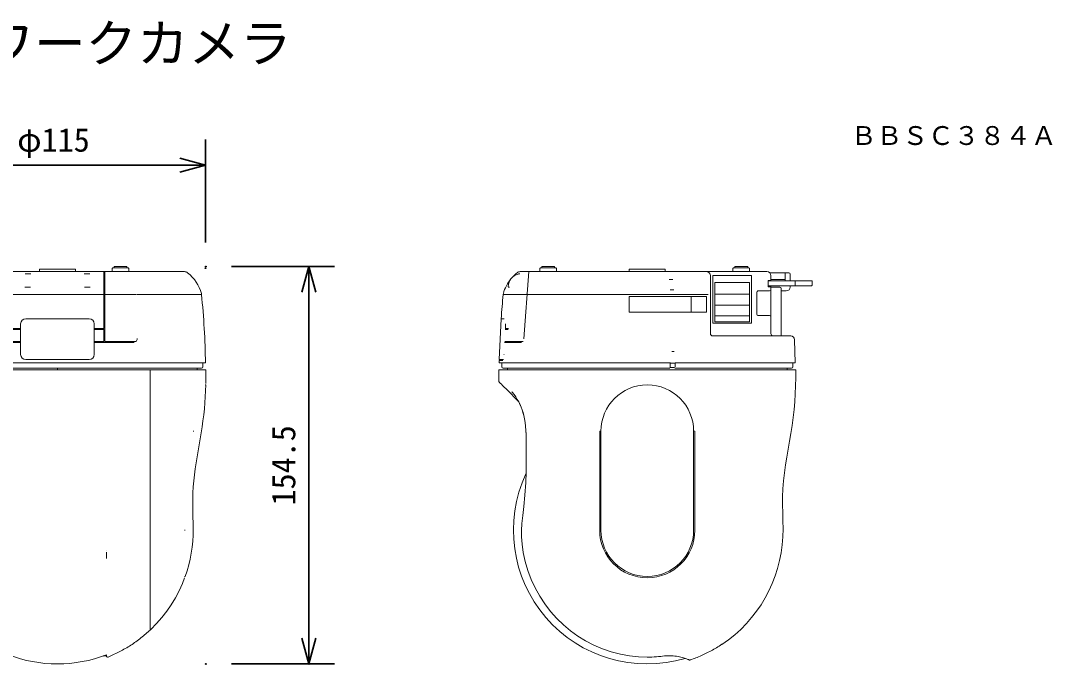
# Model space of a CAD drawing. Units: millimetres, scale not verified. Extents: x -62 to 62, y -56 to 57.
# Drawn here: x -20.5 to 59.6, y 6.7 to 56.7 of the extents above; entities that cross this region are included whole.
import ezdxf
from ezdxf.enums import TextEntityAlignment as Align

# ---------------------------------------------------------------- set-up
doc = ezdxf.new("R2010")
doc.units = ezdxf.units.MM
doc.header["$LTSCALE"] = 0.125
doc.header["$PDMODE"] = 32
doc.header["$PDSIZE"] = 0.0625
for name, color, linetype, lineweight in [('0-0_0', 7, 'Continuous', 35), ('0-5_GAIKEI', 7, 'Continuous', 18), ('0-6_SUNPO', 7, 'Continuous', 35)]:
    doc.layers.add(name, color=color, linetype=linetype, lineweight=lineweight)
for name, color, linetype in [('0-2_MOJI1', 7, 'Continuous'), ('0-3_TOUROKU', 7, 'Continuous'), ('0-4_Defpoints', 7, 'Continuous')]:
    doc.layers.add(name, color=color, linetype=linetype)
doc.styles.add('ＭＳ ゴシック', font='')
doc.styles.get('ＭＳ ゴシック').set_extended_font_data('MS Gothic')

# ---------------------------------------------------------------- blocks, each defined once
blk = doc.blocks.new('_OPEN30')
at = {"layer": '0-0_0'}
blk.add_line((0, 0), (-1, 0), dxfattribs=at)
blk.add_lwpolyline([(-1, 0.26795), (0, 0), (-1, -0.26795)], dxfattribs=at)
blk = doc.blocks.new('D4')
at = {"layer": '0-4_Defpoints'}
for p in [(-14.7023, 28.622), (-14.7023, -2.278), (-6.7023, -2.278)]:
    blk.add_point(p, dxfattribs=at)
at = {"layer": '0-6_SUNPO'}
for p, q in [((-12.7023, 28.622), (-4.7023, 28.622)), ((-6.7023, 26.622), (-6.7023, -0.278)), ((-12.7023, -2.278), (-4.7023, -2.278))]:
    blk.add_line(p, q, dxfattribs=at)
at = {"layer": '0-6_SUNPO', "xscale": 2, "yscale": 2}
for p, rotation in [((-6.7023, 28.622), 90), ((-6.7023, -2.278), 270)]:
    blk.add_blockref('_OPEN30', p, dxfattribs=dict(at, rotation=rotation))
at = {"layer": '0-6_SUNPO', "style": 'ＭＳ ゴシック'}
blk.add_text('154.5', height=1.833, rotation=90, dxfattribs=at).set_placement((-7.2023, 10.047), align=Align.BOTTOM_LEFT)
blk = doc.blocks.new('D3')
at = {"layer": '0-4_Defpoints'}
for p in [(-37.735, 36.4989), (-37.735, 28.4989), (-14.735, 28.4989)]:
    blk.add_point(p, dxfattribs=at)
at = {"layer": '0-6_SUNPO'}
for p, q in [((-37.735, 30.4989), (-37.735, 38.4989)), ((-14.735, 30.4989), (-14.735, 38.4989)), ((-16.735, 36.4989), (-35.735, 36.4989))]:
    blk.add_line(p, q, dxfattribs=at)
at = {"layer": '0-6_SUNPO', "xscale": 2, "yscale": 2, "rotation": 180}
blk.add_blockref('_OPEN30', (-37.735, 36.4989), dxfattribs=at)
at = {"layer": '0-6_SUNPO', "xscale": 2, "yscale": 2}
blk.add_blockref('_OPEN30', (-14.735, 36.4989), dxfattribs=at)
at = {"layer": '0-6_SUNPO', "style": 'ＭＳ ゴシック'}
blk.add_text('φ115', height=1.833, dxfattribs=at).set_placement((-29.36, 36.9989), align=Align.BOTTOM_LEFT)

msp = doc.modelspace()

# ---------------------------------------------------------------- linework, layer by layer
at = {"layer": '0-5_GAIKEI'}
for p, q in [((-7.8078, 37.2246), (-21.2723, 37.2246)), ((-19.0762, 37.2246), (-19.0762, 37.4246)), ((-19.0761, 37.4246), (-16.2763, 37.4246)), ((-16.2762, 37.2246), (-16.2762, 37.4246)), ((-13.4262, 37.2246), (-13.4262, 37.4646)), ((-13.3662, 37.5246), (-12.1862, 37.5246)), ((-13.2762, 37.6246), (-12.2762, 37.6246)), ((-13.2762, 37.5246), (-13.2762, 37.6246)), ((-12.2762, 37.5246), (-12.2762, 37.6246)), ((-12.1262, 37.2246), (-12.1262, 37.4646)), ((37.4552, 37.2246), (18.2868, 37.2246)), ((18.9178, 37.2175), (18.9393, 37.2175)), ((19.8052, 37.2246), (19.8052, 37.4646)), ((19.8652, 37.5246), (21.0452, 37.5246)), ((19.9552, 37.6246), (20.9552, 37.6246)), ((19.9552, 37.5246), (19.9552, 37.6246)), ((20.9552, 37.5246), (20.9552, 37.6246)), ((21.1052, 37.2246), (21.1052, 37.4646)), ((26.7552, 37.4246), (29.5552, 37.4246)), ((26.7552, 37.2246), (26.7552, 37.4246)), ((29.5552, 37.2246), (29.5552, 37.4246)), ((33.0552, 32.4246), (33.0552, 36.9246)), ((34.8052, 37.2246), (34.8052, 37.4646)), ((34.8652, 37.5246), (36.0452, 37.5246)), ((34.9552, 37.6246), (35.9552, 37.6246)), ((34.9552, 37.5246), (34.9552, 37.6246)), ((35.9552, 37.5246), (35.9552, 37.6246)), ((36.1052, 37.2246), (36.1052, 37.4646)), ((39.1553, 37.1246), (37.6788, 37.1246)), ((37.7552, 36.9246), (37.7552, 36.5246)), ((38.8752, 36.5246), (38.8752, 37.1246)), ((39.2552, 36.5246), (39.2552, 37.0246)), ((37.7552, 36.5446), (37.5552, 36.5446)), ((37.5552, 36.5446), (37.5552, 36.0446)), ((37.5552, 36.5246), (40.9552, 36.5246)), ((40.9152, 36.1246), (37.5552, 36.1246)), ((37.7552, 36.6246), (38.8752, 36.6246)), ((37.7552, 36.1246), (37.7552, 32.4246)), ((39.2552, 36.0246), (39.2552, 36.1246)), ((39.6353, 36.1646), (39.6353, 36.5246)), ((40.9552, 36.1646), (40.9552, 36.5246)), ((-6.4954, 35.5144), (-6.485, 35.4561)), ((37.7552, 36.0446), (37.5552, 36.0446)), ((37.7552, 36.0246), (38.4552, 36.0246)), ((38.5552, 32.2246), (38.5552, 35.9246)), ((38.5552, 35.7246), (38.9552, 35.7246)), ((16.6552, 30.3846), (16.7999, 33.5646)), ((33.2552, 32.2246), (39.3039, 32.2246)), ((39.6036, 31.9377), (39.6552, 30.1246)), ((-6.1763, 30.1246), (-29.1762, 30.1246)), ((-28.8699, 29.7246), (-6.478, 29.7246)), ((-17.6762, 29.7246), (-17.6762, 29.6046)), ((-6.8162, 29.7246), (-6.8162, 29.6046)), ((-6.3762, 29.8246), (-6.3762, 30.1246)), ((-6.3517, 30.1046), (-6.3762, 30.1046)), ((16.6552, 30.1246), (16.6582, 30.3246)), ((29.9549, 30.1246), (16.6552, 30.1246)), ((16.8552, 29.8246), (16.8552, 30.1246)), ((16.9633, 29.7246), (29.9028, 29.7246)), ((17.2952, 29.7246), (17.2952, 29.6046)), ((30.2967, 29.7246), (39.3529, 29.7246)), ((39.6551, 30.1246), (30.3251, 30.1246)), ((39.0152, 29.7246), (39.0152, 29.6046)), ((39.4552, 29.8246), (39.4552, 30.1246)), ((-6.1362, 29.6046), (-29.2162, 29.6046)), ((39.6952, 29.6046), (16.6152, 29.6046)), ((16.6152, 29.6046), (16.622, 28.9428)), ((16.622, 28.9428), (16.6262, 28.7032)), ((39.6952, 29.6046), (39.689, 28.9825)), ((-6.1855, 28.4246), (-6.1549, 28.4246)), ((16.6544, 28.6372), (16.6568, 28.6347)), ((16.6552, 28.6364), (16.6574, 28.6341)), ((16.6574, 28.6341), (16.6587, 28.6328)), ((16.658, 28.6336), (16.6587, 28.6328)), ((17.5474, 27.7438), (17.6231, 27.6681)), ((17.6228, 27.6684), (17.7708, 27.5203)), ((17.6344, 27.8899), (17.6457, 27.8759)), ((17.7705, 27.5206), (17.8432, 27.4479)), ((17.8429, 27.4481), (17.9145, 27.3764)), ((17.9143, 27.3767), (18.0544, 27.2364)), ((18.0542, 27.2366), (18.1214, 27.1693)), ((-7.7941, 13.5246), (-7.7572, 13.5246)), ((35.8513, 9.8608), (35.4153, 9.4169)), ((-10.4162, 9.4169), (-10.4761, 9.3598)), ((34.9542, 8.9997), (34.4675, 8.6105)), ((35.4153, 9.4169), (34.9542, 8.9997)), ((-11.5775, 8.4547), (-11.3798, 8.5986)), ((34.4675, 8.6105), (33.9552, 8.2506)), ((-13.8778, 7.3642), (-13.8762, 7.3642)), ((-13.8762, 7.4437), (-13.8762, 7.3677)), ((-13.8762, 7.4437), (-13.8762, 7.3925)), ((-12.9339, 7.6353), (-13.0412, 7.5811)), ((28.1552, 7.2629), (28.1552, 7.2553)), ((31.0896, 7.1589), (31.1289, 7.1459)), ((31.1997, 7.1211), (31.2616, 7.0984)), ((31.1998, 7.1211), (31.2617, 7.0984))]:
    msp.add_line(p, q, dxfattribs=at)
at = {"layer": '0-5_GAIKEI', "color": 1}
for p, q in [((-19.7554, 37.0501), (-20.1952, 37.0501)), ((-15.1573, 37.0501), (-15.5971, 37.0501)), ((-14.0762, 32.8046), (-14.0762, 37.2238)), ((-13.9962, 37.2175), (-13.9962, 31.8046)), ((18.1204, 37.0375), (18.1188, 37.0372)), ((18.1194, 37.0374), (18.1188, 37.0372)), ((18.2456, 37.0501), (18.144, 37.0501)), ((18.9398, 37.2246), (18.574, 31.9933)), ((33.2552, 36.9246), (33.2552, 33.2246)), ((36.2552, 36.9246), (33.2552, 36.9246)), ((36.2552, 33.2246), (36.2552, 36.9246)), ((17.3728, 36.2587), (17.3612, 36.1847)), ((17.3901, 36.3316), (17.3728, 36.2587)), ((29.8643, 36.6261), (30.1382, 36.6261)), ((33.4052, 36.3846), (33.4052, 33.3246)), ((36.1052, 36.3846), (33.4052, 36.3846)), ((36.1052, 33.3246), (36.1052, 36.3846)), ((-21.26, 35.4561), (-14.0762, 35.4561)), ((-20.2159, 36.0118), (-19.7725, 36.0118)), ((-15.58, 36.0118), (-15.1365, 36.0118)), ((-14.0762, 35.5045), (-13.9962, 35.5045)), ((-14.0762, 35.452), (-13.9962, 35.452)), ((-11.57, 35.4561), (-13.9962, 35.4561)), ((-6.485, 35.4561), (-11.5098, 35.4561)), ((16.964, 35.4561), (17.5588, 35.4561)), ((17.351, 36.0118), (17.4466, 36.0118)), ((18.7767, 35.4561), (17.5863, 35.4561)), ((18.7782, 35.4723), (18.8173, 35.4723)), ((32.8812, 35.4561), (18.8161, 35.4561)), ((26.7552, 34.0816), (26.7552, 35.2816)), ((26.7552, 35.2816), (32.7552, 35.2816)), ((30.218, 35.812), (29.9429, 35.812)), ((31.5552, 35.2816), (31.5552, 34.0816)), ((32.7552, 35.2816), (32.7552, 34.0816)), ((36.1052, 35.4646), (33.4052, 35.4646)), ((36.6552, 33.9246), (36.6552, 35.6246)), ((36.7552, 35.7246), (37.6552, 35.7246)), ((33.0552, 34.7446), (33.0593, 34.7446)), ((36.1052, 34.6246), (33.4052, 34.6246)), ((32.7552, 34.0816), (26.7552, 34.0816)), ((36.1052, 33.7846), (33.4052, 33.7846)), ((37.6552, 33.8246), (36.7552, 33.8246)), ((-20.5362, 33.1646), (-20.5362, 30.7846)), ((-15.2162, 33.5646), (-20.1362, 33.5646)), ((-14.8162, 30.7846), (-14.8162, 33.1646)), ((17.0291, 33.5646), (16.7999, 33.5646)), ((17.1261, 33.1646), (17.1261, 32.8095)), ((36.2552, 33.2246), (33.2552, 33.2246)), ((33.4052, 33.3246), (36.1052, 33.3246)), ((-20.5362, 32.8046), (-21.2762, 32.8046)), ((-20.5362, 32.7246), (-21.2762, 32.7246)), ((-14.0762, 32.8046), (-14.8162, 32.8046)), ((-14.0762, 32.7246), (-14.8162, 32.7246)), ((-14.0762, 31.8046), (-14.0762, 32.7246)), ((17.3561, 32.7246), (17.121, 32.7246)), ((17.3616, 32.8046), (17.1258, 32.8046)), ((17.1261, 32.7246), (17.1261, 32.8046)), ((-20.5362, 31.7246), (-23.6444, 31.7246)), ((-20.5362, 31.8046), (-21.2762, 31.8046)), ((-14.0762, 31.8046), (-14.8162, 31.8046)), ((-11.708, 31.7246), (-14.8162, 31.7246)), ((-11.5698, 31.8046), (-13.9962, 31.8046)), ((18.3751, 31.7246), (17.071, 31.7246)), ((18.5098, 31.8046), (17.0744, 31.8046)), ((17.0399, 30.7846), (17.0198, 30.7846)), ((30.2473, 31.0246), (30.0504, 31.0246)), ((-15.2162, 30.3846), (-20.1362, 30.3846)), ((16.9823, 30.3846), (16.6552, 30.3846)), ((16.6582, 30.3246), (16.9333, 30.3246)), ((16.9003, 30.3246), (16.9003, 30.3846)), ((30.2808, 29.7646), (29.9193, 29.7646)), ((29.9202, 29.8246), (29.9202, 30.1246)), ((30.3238, 30.1046), (29.9367, 30.1046)), ((30.3141, 29.8246), (30.3141, 30.1046)), ((-10.4762, 29.6046), (-10.4762, 9.3597)), ((-7.0848, 24.8246), (-7.1193, 24.8246)), ((24.4552, 24.8246), (24.5553, 24.8467)), ((24.4552, 17.1246), (24.4552, 24.8246)), ((24.5552, 24.8246), (24.5552, 17.1246)), ((31.8552, 24.8246), (31.7551, 24.8467)), ((31.7552, 17.1246), (31.7552, 24.8246)), ((31.8552, 24.8246), (31.8552, 17.1246)), ((-7.7582, 17.1246), (-7.795, 17.1246)), ((-13.8763, 15.4074), (-13.8762, 14.9268)), ((-13.8762, 15.5696), (-13.8762, 15.5654)), ((-13.8762, 15.4088), (-13.8762, 15.4077))]:
    msp.add_line(p, q, dxfattribs=at)
for points in [[(18.1188, 37.0372), (18.049, 37.017), (17.9764, 36.99), (17.9062, 36.9578), (17.8389, 36.9205), (17.7747, 36.8784), (17.714, 36.8317), (17.6573, 36.7807), (17.6047, 36.7257), (17.5565, 36.667), (17.513, 36.6051), (17.4745, 36.5402), (17.441, 36.4727), (17.4129, 36.4031), (17.3901, 36.3316)], [(18.1238, 37.0388), (18.1244, 37.0391), (18.1244, 37.0391), (18.1235, 37.0387), (18.1218, 37.0381), (18.1194, 37.0374)], [(18.1244, 37.0391), (18.1244, 37.0391), (18.1235, 37.0387)], [(17.3612, 36.1847), (17.3552, 36.1102), (17.3547, 36.0434)], [(17.3547, 36.0434), (17.3547, 36.0429), (17.3547, 36.041), (17.3546, 36.04), (17.3546, 36.0398)]]:
    msp.add_lwpolyline(points, dxfattribs=at)
at = {"layer": '0-5_GAIKEI'}
for points in [[(-6.1362, 29.6046), (-6.1424, 28.9825), (-6.1513, 28.5207)], [(39.689, 28.9825), (39.6759, 28.3604), (39.6527, 27.7386), (39.6163, 27.1175), (39.5637, 26.4975), (39.4934, 25.8793), (39.4088, 25.2629), (39.3133, 24.6481), (39.2084, 24.0348), (39.1002, 23.4221), (38.9954, 22.8088), (38.8976, 22.1943), (38.8117, 21.5781), (38.7436, 20.9596), (38.6965, 20.3392), (38.6713, 19.7175), (38.6667, 19.0953), (38.6782, 18.4732), (38.6971, 17.8513), (38.7068, 17.2291), (38.6924, 16.607), (38.6432, 15.9867), (38.5572, 15.3703), (38.4357, 14.7599), (38.2794, 14.1576), (38.0887, 13.5652), (37.864, 12.9848), (37.6062, 12.4183), (37.3161, 11.8677), (36.9946, 11.3348), (36.6426, 10.8215), (36.261, 10.3296), (35.8513, 9.8608)], [(-6.1537, 28.4208), (-6.1689, 27.956), (-6.1918, 27.4865), (-6.2225, 27.0174), (-6.2626, 26.5491), (-6.3132, 26.0818), (-6.3727, 25.6155), (-6.4393, 25.1502), (-6.512, 24.6858), (-6.5902, 24.2224), (-6.6717, 23.7595), (-6.7531, 23.2965), (-6.832, 22.8332), (-6.907, 22.3692), (-6.9762, 21.9042), (-7.0369, 21.4381), (-7.0868, 20.9707), (-7.1248, 20.5022), (-7.1501, 20.0328), (-7.1631, 19.5629), (-7.1647, 19.0929), (-7.1571, 18.6229), (-7.1435, 18.1531), (-7.1301, 17.6832), (-7.1246, 17.2131), (-7.1332, 16.7431), (-7.1608, 16.2739), (-7.2096, 15.8062), (-7.2792, 15.3412), (-7.369, 14.8797), (-7.4788, 14.4225), (-7.6082, 13.9705), (-7.7572, 13.5246)], [(16.6262, 28.7048), (16.6273, 28.6919), (16.6302, 28.6788), (16.6344, 28.6671), (16.6392, 28.6574), (16.6434, 28.6507), (16.6544, 28.6372)], [(16.6579, 28.6336), (16.7345, 28.557), (16.8208, 28.4707), (16.906, 28.3855), (16.99, 28.3015), (17.0729, 28.2185), (17.1547, 28.1367), (17.2354, 28.056), (17.315, 27.9764), (17.471, 27.8203), (17.5474, 27.7438)], [(17.6346, 27.8897), (17.6599, 27.8583), (17.7987, 27.676), (17.9286, 27.4883), (18.0499, 27.2956), (18.1617, 27.0981), (18.2629, 26.8962), (18.3523, 26.6916), (18.4294, 26.4847), (18.4976, 26.2698), (18.5596, 26.0376), (18.6151, 25.7834), (18.6614, 25.5078), (18.6969, 25.2118), (18.7215, 24.8949), (18.7379, 24.5549), (18.7495, 24.1877), (18.7559, 23.7879), (18.7563, 23.3476), (18.752, 22.8546), (18.747, 22.2894), (18.7402, 21.6255), (18.7173, 20.8271), (18.6509, 19.8363), (18.5617, 18.977), (18.4764, 18.2631), (18.4115, 17.6506), (18.3789, 17.111), (18.3796, 16.6159), (18.4205, 16.0491), (18.5156, 15.3936), (18.6701, 14.6845), (18.8779, 13.981), (19.1354, 13.2973), (19.4419, 12.6348), (19.796, 11.9965), (20.1942, 11.3882), (20.634, 10.8131), (21.1138, 10.2729), (21.6334, 9.7679)], [(18.1212, 27.1695), (18.1641, 27.0935), (18.2656, 26.8905), (18.3549, 26.6851), (18.4316, 26.4783), (18.4994, 26.2637), (18.5612, 26.0313), (18.6165, 25.7763), (18.6625, 25.4999), (18.6977, 25.2032), (18.7221, 24.8855), (18.7383, 24.5446), (18.7498, 24.1763), (18.756, 23.7753), (18.7563, 23.3334), (18.7519, 22.8381), (18.7469, 22.2699), (18.7399, 21.602), (18.7366, 21.4911)], [(-7.7937, 13.4246), (-7.9674, 12.9848), (-8.2252, 12.4183), (-8.5153, 11.8677), (-8.8368, 11.3348), (-9.1889, 10.8215), (-9.5705, 10.3296), (-9.9802, 9.8608), (-10.4162, 9.4169)], [(21.6334, 9.7679), (22.1857, 9.3046), (22.7607, 8.8901), (23.3583, 8.5235), (23.9924, 8.1968), (24.6656, 7.9101), (25.3612, 7.672), (26.0641, 7.4874), (26.7648, 7.3573), (27.4661, 7.2802), (28.1552, 7.2553)], [(-10.4762, 9.3597), (-10.5394, 9.3005), (-10.6289, 9.2182), (-10.7193, 9.137), (-10.8107, 9.0569), (-10.9031, 8.9778), (-10.9965, 8.8998), (-11.0908, 8.8229), (-11.1862, 8.747), (-11.2825, 8.6723), (-11.3798, 8.5986)], [(-11.5775, 8.4547), (-11.6778, 8.3845), (-11.7789, 8.3154), (-11.8809, 8.2475), (-11.9837, 8.1807), (-12.0872, 8.1152), (-12.1914, 8.0508), (-12.2961, 7.9877), (-12.4014, 7.9258), (-12.5072, 7.8652), (-12.6134, 7.8058), (-12.7199, 7.7477), (-12.8268, 7.6908), (-12.9339, 7.6353)], [(33.9585, 8.2527), (33.8477, 8.1807), (33.7442, 8.1152), (33.6401, 8.0508), (33.5353, 7.9877), (33.43, 7.9258), (33.3243, 7.8652), (33.2181, 7.8058), (33.1115, 7.7477), (33.0046, 7.6908), (32.8975, 7.6353), (32.7902, 7.5811), (32.6828, 7.5282), (32.5752, 7.4766), (32.4676, 7.4264), (32.3598, 7.3775), (32.2518, 7.33), (32.1436, 7.2838), (32.0351, 7.2389), (31.9263, 7.1954), (31.8172, 7.1533), (31.7076, 7.1125), (31.5976, 7.0731), (31.4886, 7.0354)], [(-14.1319, 7.3446), (-14.0901, 7.3494), (-14.0509, 7.3536), (-14.0145, 7.3571), (-13.9808, 7.36), (-13.9502, 7.3621), (-13.9227, 7.3635), (-13.8985, 7.3642), (-13.8778, 7.3642)], [(-13.0412, 7.5811), (-13.1487, 7.5282), (-13.2562, 7.4766), (-13.3639, 7.4264), (-13.4716, 7.3775), (-13.5796, 7.33), (-13.6878, 7.2838), (-13.738, 7.2629)], [(28.1552, 7.2553), (28.3266, 7.2568), (28.5111, 7.2619), (28.6914, 7.2704), (28.8663, 7.2819), (29.0348, 7.296), (29.1958, 7.3123), (29.3489, 7.3304), (29.4922, 7.3467), (29.6264, 7.3573), (29.758, 7.363), (29.8939, 7.3641), (30.033, 7.3601), (30.1701, 7.351), (30.3022, 7.3375), (30.4283, 7.3202), (30.5479, 7.2998), (30.6607, 7.2769), (30.7671, 7.2523), (30.8674, 7.2262), (30.9617, 7.1993), (31.0492, 7.1723), (31.1287, 7.1459), (31.1998, 7.1211)], [(31.2616, 7.0984), (31.3144, 7.0783), (31.3573, 7.0615), (31.3895, 7.0485), (31.395, 7.0463)], [(31.3144, 7.0783), (31.3573, 7.0615), (31.3895, 7.0485), (31.41, 7.0402), (31.4171, 7.0373)], [(31.4171, 7.0373), (31.4357, 7.0317), (31.455, 7.0297), (31.4743, 7.0316), (31.4872, 7.035)]]:
    msp.add_lwpolyline(points, dxfattribs=at)
for centre, radius, start, end in [((-13.3662, 37.4646), 0.06, 90, 180), ((-12.1862, 37.4646), 0.06, 0, 90), ((-7.8078, 36.8246), 0.4, 52.18984, 90), ((-9.4017, 34.7705), 3, 14.35728, 52.18984), ((19.8807, 34.7705), 3, 127.81016, 138.68031), ((18.2868, 36.8246), 0.4, 90, 127.81016), ((19.8652, 37.4646), 0.06, 90, 180), ((21.0452, 37.4646), 0.06, 0, 90), ((32.7552, 36.9246), 0.3, 0, 90), ((34.8652, 37.4646), 0.06, 90, 180), ((36.0452, 37.4646), 0.06, 0, 90), ((37.4552, 36.9246), 0.3, 0, 90), ((39.1552, 37.0246), 0.1, 0, 90), ((19.8807, 34.7705), 3, 140.57294, 165.64272), ((40.9152, 36.1646), 0.04, 270, 0), ((-66.1709, 29.3246), 60, 0.76397, 5.86536), ((76.6499, 29.3246), 60, 174.13464, 175.94772), ((17.3619, 35.4152), 0.4, 165.64272, 174.13464), ((38.4552, 35.9246), 0.1, 0, 90), ((38.9552, 36.0246), 0.3, 270, 0), ((33.2552, 32.4246), 0.2, 180, 270), ((37.9552, 32.4246), 0.2, 180, 270), ((39.3039, 31.9246), 0.3, 2.49608, 90), ((-6.4762, 29.8246), 0.1, 270, 0), ((16.9552, 29.8246), 0.1, 180, 270), ((39.3552, 29.8246), 0.1, 270, 0), ((-17.6762, 17.1246), 10.4, 248.5694, 270), ((-17.6762, 17.1246), 10.4, 270, 291.4306), ((-13.7762, 7.3553), 0.1, 180, 292.48461)]:
    msp.add_arc(centre, radius, start, end, dxfattribs=at)
at = {"layer": '0-5_GAIKEI', "color": 1}
for centre, radius, start, end in [((36.7552, 35.6246), 0.1, 90, 180), ((37.6552, 35.8246), 0.1, 270, 0), ((36.7552, 33.9246), 0.1, 180, 270), ((37.6552, 33.7246), 0.1, 0, 90), ((-20.1362, 33.1646), 0.4, 90, 180), ((-15.2162, 33.1646), 0.4, 0, 90), ((-11.7737, 32.0246), 0.3, 312.83343, 358.5726), ((-20.1362, 30.7846), 0.4, 180, 270), ((-15.2162, 30.7846), 0.4, 270, 0), ((28.1552, 24.8246), 3.6, 0, 180), ((28.1552, 17.1246), 10.4, 155.12824, 286.4087), ((28.1552, 17.1246), 3.7, 180, 0), ((28.1552, 17.1246), 3.6, 180, 0)]:
    msp.add_arc(centre, radius, start, end, dxfattribs=at)

# ---------------------------------------------------------------- block references
at = {"layer": '0-6_SUNPO'}
for name in ['D3', 'D4']:
    msp.add_blockref(name, (8.5587, 9.0026), dxfattribs=at)

# ---------------------------------------------------------------- texts
at = {"layer": '0-2_MOJI1', "style": 'ＭＳ ゴシック'}
msp.add_text('ネットワークカメラ', height=2.933, dxfattribs=at).set_placement((-35.5, 52.6333), align=Align.BOTTOM_LEFT)
at = {"layer": '0-3_TOUROKU', "style": 'ＭＳ ゴシック'}
msp.add_text('ＢＢＳＣ３８４Ａ', height=1.466, dxfattribs=at).set_placement((43.9666, 46.6333), align=Align.BOTTOM_LEFT)

doc.saveas('drawing.dxf')
